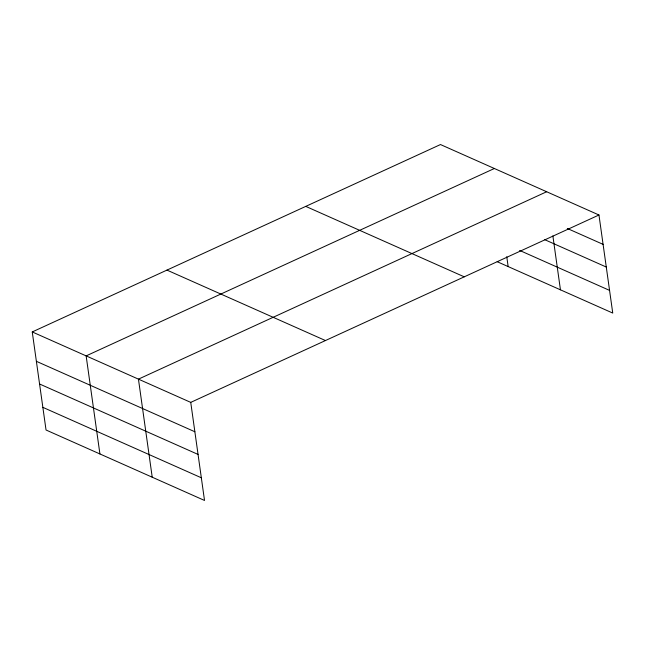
<?xml version="1.0" encoding="UTF-8"?>
<svg xmlns="http://www.w3.org/2000/svg" width="645" height="645" viewBox="0 0 645 645"><rect width="100%" height="100%" fill="white"/><g stroke="black" fill="none" stroke-linecap="round" stroke-linejoin="round"><path stroke-width="0.97" d="M32.25 331.933L190.743 402.383L204.521 500.456L46.037 430.005L32.25 331.933L440.479 144.544L598.963 214.995L612.75 313.067L497.19 261.701M494.368 168.498L86.14 355.887L99.919 453.959M546.67 191.742L138.441 379.139L152.22 477.203M190.743 402.383L598.963 214.995M567.31 228.467L603.099 244.366M544.807 239.714L606.284 267.038M519.644 250.429L609.565 290.395M305.762 206.384L464.255 276.834M166.966 270.102L325.451 340.544M36.378 361.313L194.871 431.763M39.563 383.985L198.055 454.427M42.844 407.342L201.337 477.784M552.87 235.909L560.449 289.815M506.76 256.71L508.147 266.57"/></g></svg>
